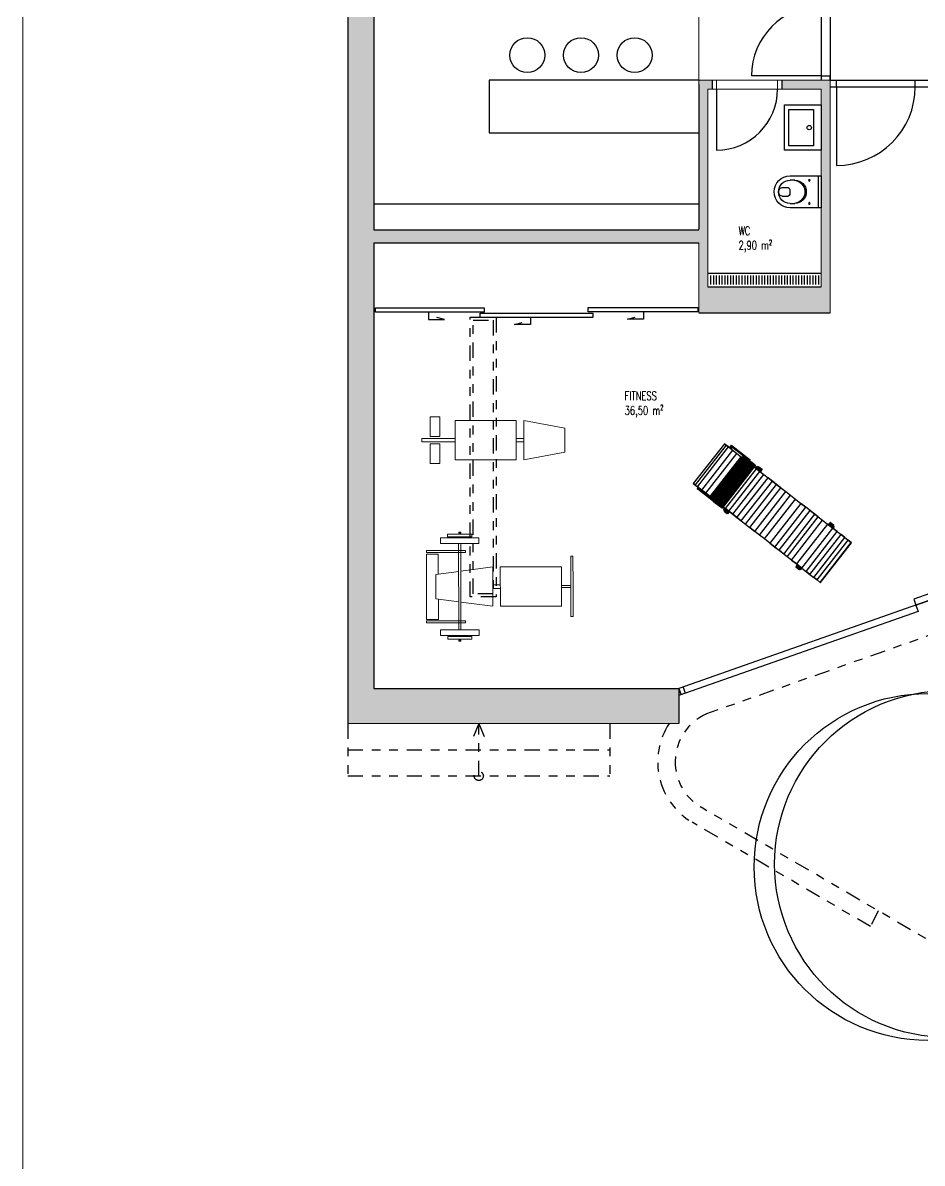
# Model space of a CAD drawing. Header units: metres. Extents: x -442 to 316, y -503 to 125.
# Drawn here: x -36.83 to -26.54, y -20.35 to -7.3 of the extents above; entities that cross this region are included whole.
import ezdxf

# ---------------------------------------------------------------- set-up
doc = ezdxf.new("R2010")
doc.units = ezdxf.units.M
doc.linetypes.add('DIVIDE', pattern=[1.25, 0.5, -0.25, 0, -0.25, 0, -0.25])
doc.linetypes.add('ČERCHOVANÁ', pattern=[25.4, 12.7, -6.35, 0, -6.35])
for name, color, linetype in [('aa_nábytek', 133, 'Continuous'), ('nove zdivo akce', 3, 'Continuous'), ('OSA', 7, 'ČERCHOVANÁ'), ('P', 5, 'Continuous'), ('popis', 6, 'Continuous'), ('SRAFA', 251, 'Continuous'), ('stávající stromy', 86, 'Continuous'), ('ZARIZOVAKY', 251, 'Continuous'), ('ZDIVO', 1, 'Continuous')]:
    doc.layers.add(name, color=color, linetype=linetype)
doc.layers.add('FLOATING-WINDOWS', color=2, linetype='Continuous', plot=False)
doc.styles.add('ROMANS', font='romans.shx', dxfattribs={"width": 0.7})

# ---------------------------------------------------------------- blocks, each defined once
blk = doc.blocks.new('WC 540 Starck 3')
at = {"linetype": 'ByBlock'}
for p, q in [((81.017, 94.399), (80.66, 94.399)), ((80.982, 94.034), (80.982, 94.399)), ((81.017, 94.034), (81.017, 94.399)), ((80.568, 94.265), (80.637, 94.265)), ((80.657, 94.188), (80.657, 94.245)), ((80.66, 94.349), (80.713, 94.349)), ((80.568, 94.168), (80.637, 94.168)), ((80.713, 94.084), (80.66, 94.084)), ((80.66, 94.034), (81.017, 94.034))]:
    blk.add_line(p, q, dxfattribs=at)
for centre in [(80.88, 94.348), (80.88, 94.084)]:
    blk.add_circle(centre, 0.0102, dxfattribs=at)
for centre, radius, start, end in [((80.66, 94.216), 0.183, 90, 270), ((80.66, 94.216), 0.133, 90, 270), ((80.621, 94.216), 0.09, 165.9057, 194.0943), ((80.568, 94.23), 0.035, 90, 165.9057), ((80.637, 94.245), 0.02, 360, 90), ((80.713, 94.216), 0.133, 270, 90), ((80.697, 94.216), 0.133, 276.5328, 83.4672), ((80.568, 94.203), 0.035, 194.0943, 270), ((80.637, 94.188), 0.02, 270, 0)]:
    blk.add_arc(centre, radius, start, end, dxfattribs=at)
blk = doc.blocks.new('křeslo-půdorys')
at = {"layer": 'P', "color": 0, "linetype": 'Continuous'}
for points in [[(-0.83, 0.42), (-0.83, -1.33), (-0.91, -1.33)], [(-0.91, 0.42), (-0.91, -1.33)], [(-0.91, 0.42), (-0.73, 0.42)], [(-0.83, 0.42), (-0.91, 0.42)], [(-0.73, 0.42), (-0.83, 0.42)], [(-0.54, -1.33), (-0.73, -1.33), (-0.73, 0.42), (-0.54, 0.42)], [(-0.73, 0.42), (-0.36, 0.42)], [(-0.69, 0.52), (-0.69, 0.42)], [(-0.66, 0.52), (-0.69, 0.52)], [(-0.69, 0.52), (-0.66, 0.52)], [(0.15, 0.52), (-0.66, 0.52)], [(-0.12, 0.49), (-0.66, 0.49), (-0.66, 0.52), (0.13, 0.52)], [(-0.66, 0.52), (-0.66, 0.42)], [(-0.12, 0.49), (-0.66, 0.49)], [(-0.61, 0.42), (-0.61, 0.48)], [(-0.36, -1.33), (-0.54, -1.33), (-0.54, 0.42), (-0.36, 0.42)], [(-0.17, -1.33), (-0.36, -1.33), (-0.36, 0.42), (-0.17, 0.42)], [(-0.36, 0.42), (-0.17, 0.42)], [(-0.12, -1.33), (-0.17, -1.33), (-0.17, 0.42), (-0.12, 0.42)], [(-0.17, 0.42), (-0.12, 0.42)], [(-0.12, -1.39), (-0.12, 0.49)], [(-0.11, -1.39), (-0.12, -1.39), (-0.12, 0.49), (-0.11, 0.49)], [(-0.11, 0.49), (-0.12, 0.49)], [(-0.1, -1.39), (-0.11, -1.39), (-0.11, 0.49), (-0.1, 0.49)], [(-0.11, 0.49), (-0.03, 0.49)], [(-0.08, -1.39), (-0.1, -1.39), (-0.1, 0.49), (-0.08, 0.49)], [(-0.06, -1.39), (-0.08, -1.39), (-0.08, 0.49), (-0.06, 0.49)], [(-0.03, -1.39), (-0.03, 0.49), (-0.06, 0.49), (-0.06, -1.39), (-0.03, -1.39)], [(0, 0.49), (-0.03, 0.49)], [(-0.03, 0.49), (0.08, 0.49)], [(0.04, -1.39), (0, -1.39), (0, 0.49), (0.04, 0.49)], [(0.08, -1.39), (0.04, -1.39), (0.04, 0.49), (0.08, 0.49)], [(0.12, -1.39), (0.08, -1.39), (0.08, 0.49), (0.12, 0.49)], [(0.16, 0.49), (0.08, 0.49)], [(0.16, -1.39), (0.12, -1.39), (0.12, 0.49), (0.16, 0.49)], [(0.15, 0.49), (0.15, 0.52), (0.13, 0.52)], [(0.13, 0.49), (0.13, 0.52)], [(0.2, -1.39), (0.2, 0.49), (0.16, 0.49), (0.16, -1.39), (0.2, -1.39)], [(0.16, 0.49), (0.2, 0.49)], [(0.31, 0.49), (0.2, 0.49)], [(0.24, 0.49), (0.2, 0.49)], [(0.28, -1.39), (0.24, -1.39), (0.24, 0.49), (0.28, 0.49)], [(0.31, -1.39), (0.28, -1.39), (0.28, 0.49), (0.31, 0.49)], [(0.34, -1.39), (0.34, 0.49), (0.31, 0.49), (0.31, -1.39), (0.34, -1.39)], [(0.31, 0.49), (0.4, 0.49)], [(0.36, 0.49), (0.34, 0.49)], [(0.38, -1.39), (0.36, -1.39), (0.36, 0.49), (0.38, 0.49)], [(0.4, -1.39), (0.38, -1.39), (0.38, 0.49), (0.4, 0.49)], [(0.4, -1.39), (0.4, -1.39), (0.4, 0.49), (0.4, 0.49)], [(0.4, 0.49), (0.4, -1.39), (0.4, 0.49)], [(0.4, 0.49), (0.4, 0.49)], [(0.4, -1.33), (0.5, -1.33), (0.5, 0.42)], [(0.5, 0.42), (0.4, 0.42)], [(0.4, 0.42), (0.5, 0.42)], [(0.68, 0.45), (0.47, 0.45), (0.47, 0.49)], [(0.68, 0.49), (0.47, 0.49)], [(0.47, 0.49), (0.68, 0.49)], [(0.47, 0.45), (0.68, 0.45)], [(0.5, 0.42), (0.65, 0.42)], [(0.65, 0.42), (0.5, 0.42)], [(0.52, 0.49), (0.52, 0.52), (0.65, 0.52)], [(0.67, 0.52), (0.52, 0.52)], [(0.52, 0.45), (0.52, 0.42)], [(0.53, 0.45), (0.53, 0.42)], [(0.53, 0.45), (0.53, 0.42)], [(0.54, 0.48), (0.54, 0.52)], [(0.54, 0.45), (0.54, 0.42)], [(0.56, 0.45), (0.56, 0.42)], [(0.58, 0.45), (0.58, 0.42)], [(0.59, 0.42), (0.59, 0.45)], [(0.61, 0.45), (0.61, 0.42)], [(0.62, 0.45), (0.62, 0.42)], [(0.62, 0.42), (0.62, 0.45)], [(0.65, 0.49), (0.65, 0.52), (0.67, 0.52)], [(0.65, 0.45), (0.65, 0.42)], [(0.65, -1.33), (0.65, 0.42), (0.82, 0.42)], [(0.65, 0.42), (0.82, 0.42)], [(0.67, 0.48), (0.67, 0.52)], [(0.67, 0.42), (0.67, 0.45)], [(0.68, 0.45), (0.68, 0.49)], [(1.01, -1.33), (0.82, -1.33), (0.82, 0.42), (1.01, 0.42)], [(0.82, -1.33), (1.01, -1.33), (1.01, 0.42)], [(0.82, 0.42), (1.01, 0.42)], [(1.2, 0.42), (1.01, 0.42)], [(1.01, 0.42), (1.2, 0.42)], [(1.2, -1.33), (1.39, -1.33), (1.39, 0.42)], [(1.2, -1.33), (1.2, 0.42), (1.39, 0.42)], [(1.39, 0.42), (1.2, 0.42)], [(1.39, 0.42), (1.79, 0.42)], [(1.58, 0.42), (1.39, 0.42)], [(1.79, -1.33), (1.58, -1.33), (1.58, 0.42), (1.79, 0.42)], [(2, -1.33), (1.79, -1.33), (1.79, 0.42), (2, 0.42)], [(1.79, 0.42), (2, 0.42)], [(2.22, -1.33), (2, -1.33), (2, 0.42), (2.22, 0.42)], [(2, 0.42), (2.22, 0.42)], [(2.46, -1.33), (2.22, -1.33), (2.22, 0.42), (2.46, 0.42)], [(2.22, 0.42), (2.46, 0.42)], [(2.68, -1.33), (2.68, 0.42), (2.46, 0.42), (2.46, -1.33), (2.68, -1.33)], [(2.46, 0.42), (2.68, 0.42)], [(3.22, 0.42), (2.68, 0.42)], [(2.86, 0.42), (2.68, 0.42)], [(3.07, -1.33), (2.86, -1.33), (2.86, 0.42), (3.07, 0.42)], [(3.22, -1.33), (3.07, -1.33), (3.07, 0.42), (3.22, 0.42)], [(3.41, -1.33), (3.22, -1.33), (3.22, 0.42), (3.41, 0.42)], [(3.22, 0.42), (3.41, 0.42)], [(3.41, -1.33), (3.41, 0.42), (3.63, 0.42)], [(3.41, 0.42), (3.63, 0.42)], [(3.86, -1.33), (3.86, 0.42), (3.63, 0.42), (3.63, -1.33), (3.86, -1.33)], [(3.63, 0.42), (3.86, 0.42)], [(3.87, 0.49), (3.66, 0.49)], [(3.66, 0.45), (3.87, 0.45), (3.87, 0.49)], [(3.66, 0.49), (3.87, 0.49)], [(3.66, 0.49), (3.66, 0.45)], [(3.66, 0.45), (3.87, 0.45)], [(3.83, 0.52), (3.67, 0.52)], [(3.67, 0.52), (3.67, 0.49)], [(3.69, 0.52), (3.67, 0.52)], [(3.67, 0.45), (3.67, 0.42)], [(3.69, 0.49), (3.69, 0.52), (3.8, 0.52)], [(3.69, 0.45), (3.69, 0.42)], [(3.72, 0.45), (3.72, 0.42)], [(3.73, 0.45), (3.73, 0.42)], [(3.74, 0.42), (3.74, 0.45)], [(3.75, 0.45), (3.75, 0.42)], [(3.77, 0.45), (3.77, 0.42)], [(3.79, 0.42), (3.79, 0.45)], [(3.83, 0.52), (3.8, 0.52)], [(3.8, 0.48), (3.8, 0.52)], [(3.8, 0.45), (3.8, 0.42)], [(3.81, 0.45), (3.81, 0.42)], [(3.81, 0.42), (3.81, 0.45)], [(3.83, 0.48), (3.83, 0.52)], [(3.83, 0.42), (3.83, 0.45)], [(3.86, -1.33), (4.22, -1.33), (4.22, 0.42)], [(3.86, 0.42), (4.22, 0.42)], [(4.05, 0.42), (3.86, 0.42)], [(4.22, -1.33), (4.05, -1.33), (4.05, 0.42), (4.22, 0.42)], [(4.22, -1.33), (4.53, -1.33), (4.53, 0.42)], [(4.22, 0.42), (4.53, 0.42)], [(4.39, 0.42), (4.22, 0.42)], [(4.53, -1.33), (4.39, -1.33), (4.39, 0.42), (4.53, 0.42)], [(4.53, 0.42), (4.67, 0.42)], [(4.67, 0.42), (4.53, 0.42)], [(4.67, -1.33), (4.67, 0.42), (4.68, 0.42)], [(4.67, 0.42), (4.68, 0.42)], [(4.68, -1.33), (4.68, 0.42)], [(-0.91, -1.33), (-0.73, -1.33)], [(-0.83, -1.33), (-0.73, -1.33)], [(-0.73, -1.33), (-0.36, -1.33)], [(-0.69, -1.33), (-0.69, -1.39)], [(-0.69, -1.39), (-0.66, -1.39)], [(-0.66, -1.39), (-0.69, -1.39)], [(-0.66, -1.33), (-0.66, -1.39)], [(-0.66, -1.36), (-0.12, -1.36)], [(-0.12, -1.39), (-0.66, -1.39), (-0.66, -1.36), (-0.12, -1.36)], [(-0.12, -1.39), (-0.66, -1.39)], [(-0.61, -1.36), (-0.61, -1.33)], [(-0.17, -1.33), (-0.36, -1.33)], [(-0.12, -1.33), (-0.17, -1.33)], [(-0.12, -1.39), (-0.11, -1.39)], [(-0.03, -1.39), (-0.11, -1.39)], [(0.04, -1.39), (-0.03, -1.39)], [(-0.03, -1.39), (0, -1.39)], [(0.04, -1.39), (0.16, -1.39)], [(0.2, -1.39), (0.16, -1.39)], [(0.2, -1.39), (0.24, -1.39)], [(0.2, -1.39), (0.28, -1.39)], [(0.28, -1.39), (0.31, -1.39)], [(0.4, -1.39), (0.31, -1.39)], [(0.34, -1.39), (0.36, -1.39)], [(0.4, -1.33), (0.5, -1.33)], [(0.4, -1.39), (0.4, -1.39)], [(0.68, -1.36), (0.47, -1.36)], [(0.68, -1.39), (0.47, -1.39), (0.47, -1.36)], [(0.47, -1.36), (0.68, -1.36)], [(0.47, -1.39), (0.68, -1.39)], [(0.65, -1.33), (0.5, -1.33)], [(0.5, -1.33), (0.65, -1.33)], [(0.52, -1.33), (0.52, -1.36)], [(0.54, -1.39), (0.54, -1.43), (0.52, -1.43), (0.52, -1.39)], [(0.52, -1.43), (0.65, -1.43)], [(0.53, -1.33), (0.53, -1.36)], [(0.53, -1.33), (0.53, -1.36)], [(0.54, -1.33), (0.54, -1.36)], [(0.54, -1.43), (0.65, -1.43)], [(0.56, -1.33), (0.56, -1.36)], [(0.58, -1.33), (0.58, -1.36)], [(0.59, -1.36), (0.59, -1.33)], [(0.61, -1.33), (0.61, -1.36)], [(0.62, -1.33), (0.62, -1.36)], [(0.62, -1.36), (0.62, -1.33)], [(0.82, -1.33), (0.65, -1.33), (0.82, -1.33)], [(0.65, -1.33), (0.65, -1.36)], [(0.67, -1.39), (0.67, -1.43), (0.65, -1.43), (0.65, -1.39)], [(0.67, -1.43), (0.65, -1.43)], [(0.67, -1.36), (0.67, -1.33)], [(0.68, -1.39), (0.68, -1.36)], [(1.01, -1.33), (1.2, -1.33)], [(1.2, -1.33), (1.01, -1.33)], [(1.2, -1.33), (1.39, -1.33)], [(1.39, -1.33), (1.79, -1.33)], [(1.39, -1.33), (1.58, -1.33)], [(2, -1.33), (1.79, -1.33)], [(2.22, -1.33), (2, -1.33)], [(2.46, -1.33), (2.22, -1.33)], [(2.68, -1.33), (2.46, -1.33)], [(3.22, -1.33), (2.68, -1.33)], [(2.68, -1.33), (2.86, -1.33)], [(3.41, -1.33), (3.22, -1.33)], [(3.63, -1.33), (3.41, -1.33), (3.63, -1.33)], [(3.86, -1.33), (3.63, -1.33)], [(3.87, -1.36), (3.66, -1.36)], [(3.66, -1.39), (3.87, -1.39), (3.87, -1.36)], [(3.66, -1.36), (3.87, -1.36)], [(3.66, -1.36), (3.66, -1.39)], [(3.66, -1.39), (3.87, -1.39)], [(3.67, -1.33), (3.67, -1.36)], [(3.67, -1.39), (3.67, -1.43)], [(3.67, -1.43), (3.8, -1.43)], [(3.67, -1.43), (3.69, -1.43)], [(3.69, -1.33), (3.69, -1.36)], [(3.8, -1.39), (3.8, -1.43), (3.69, -1.43), (3.69, -1.39)], [(3.72, -1.33), (3.72, -1.36)], [(3.73, -1.33), (3.73, -1.36)], [(3.74, -1.36), (3.74, -1.33)], [(3.75, -1.33), (3.75, -1.36)], [(3.77, -1.33), (3.77, -1.36)], [(3.79, -1.36), (3.79, -1.33)], [(3.8, -1.33), (3.8, -1.36)], [(3.8, -1.43), (3.83, -1.43)], [(3.83, -1.43), (3.8, -1.43)], [(3.81, -1.33), (3.81, -1.36)], [(3.81, -1.36), (3.81, -1.33)], [(3.83, -1.36), (3.83, -1.33)], [(3.83, -1.43), (3.83, -1.39)], [(3.86, -1.33), (4.05, -1.33)], [(4.22, -1.33), (4.39, -1.33)], [(4.67, -1.33), (4.53, -1.33)], [(4.53, -1.33), (4.67, -1.33)], [(4.68, -1.33), (4.67, -1.33), (4.68, -1.33)]]:
    blk.add_lwpolyline(points, dxfattribs=at)

msp = doc.modelspace()

# ---------------------------------------------------------------- hatches: boundary and pattern name
at = {"layer": 'SRAFA', "linetype": 'Continuous', "lineweight": 0}
msp.add_hatch(color=256, dxfattribs=at).paths.add_polyline_path([(-29.321384, -15.315777), (-29.321384, -14.915777), (-32.81234, -14.915777), (-32.81234, -9.815777), (-29.09234, -9.815777), (-29.09234, -10.615777), (-27.59234, -10.615777), (-27.59234, -10.315777), (-27.59234, -7.953189), (-28.14234, -7.953189), (-28.14234, -8.053189), (-27.69234, -8.053189), (-27.69234, -10.315777), (-28.99234, -10.315777), (-28.99234, -8.053189), (-28.94234, -8.053189), (-28.94234, -7.953189), (-29.09234, -7.953189), (-29.09234, -9.665777), (-32.81234, -9.665777), (-32.81234, -3.935777), (-31.70234, -3.935777), (-31.70234, -3.635777), (-31.70234, -0.955777), (-32.00234, -0.955777), (-32.00234, -3.635777), (-33.11234, -3.635777), (-33.11234, -15.315777)])

# ---------------------------------------------------------------- linework, layer by layer
at = {"layer": 'aa_nábytek', "color": 133, "linetype": 'Continuous', "lineweight": 0}
for p, q in [((-31.883903, -12.2977), (-31.883903, -11.8477)), ((-31.883903, -11.8477), (-31.183903, -11.8477)), ((-31.183903, -11.8477), (-31.183903, -12.2977)), ((-31.097194, -12.2977), (-31.097194, -11.8477)), ((-31.097194, -11.8477), (-30.628799, -11.93477)), ((-30.628799, -11.93477), (-30.628799, -12.210629)), ((-31.883903, -12.0527), (-32.265033, -12.0527)), ((-32.265033, -12.0927), (-32.265033, -12.0527)), ((-31.883903, -12.0927), (-32.265033, -12.0927)), ((-31.183903, -12.0527), (-31.097194, -12.0527)), ((-31.183903, -12.0927), (-31.097194, -12.0927)), ((-31.097194, -12.2977), (-30.628799, -12.210629)), ((-31.183903, -12.2977), (-31.883903, -12.2977)), ((-31.841302, -14.243998), (-31.842787, -13.254049)), ((-31.816302, -14.24396), (-31.817787, -13.254012)), ((-30.534363, -13.401848), (-30.559363, -13.401886)), ((-30.558845, -13.747099), (-30.559363, -13.401886)), ((-30.533845, -13.747061), (-30.534363, -13.401848)), ((-31.452395, -13.523439), (-31.817308, -13.572782)), ((-31.452395, -13.523439), (-31.45172, -13.973438)), ((-31.365686, -13.523309), (-30.665687, -13.522259)), ((-31.365011, -13.973308), (-31.365686, -13.523309)), ((-30.665687, -13.522259), (-30.665012, -13.972258)), ((-31.842303, -13.576162), (-32.10354, -13.611486)), ((-32.103126, -13.887345), (-32.10354, -13.611486)), ((-31.365378, -13.728309), (-31.452087, -13.728439)), ((-31.365318, -13.768308), (-31.452027, -13.768439)), ((-30.665368, -13.734759), (-30.558864, -13.734599)), ((-30.66533, -13.759759), (-30.558826, -13.759599)), ((-30.558845, -13.747099), (-30.558327, -14.092312)), ((-30.533845, -13.747061), (-30.533327, -14.092274)), ((-31.841785, -13.921885), (-32.103126, -13.887345)), ((-31.45172, -13.973438), (-31.81678, -13.92519)), ((-30.665012, -13.972258), (-31.365011, -13.973308)), ((-30.533327, -14.092274), (-30.558327, -14.092312))]:
    msp.add_line(p, q, dxfattribs=at)
for points in [[(-32.169805, -11.806169), (-32.05748, -11.806169), (-32.05748, -12.030738), (-32.169805, -12.030738)], [(-32.169805, -12.340066), (-32.05748, -12.340066), (-32.05748, -12.115497), (-32.169805, -12.115497)], [(-31.691781, -13.147851), (-31.96911, -13.148267), (-31.969065, -13.177713), (-31.691737, -13.177297)], [(-31.81796, -13.138283), (-31.842021, -13.138319), (-31.842043, -13.123872), (-31.817982, -13.123836)], [(-31.610313, -13.190749), (-32.050448, -13.191409), (-32.050354, -13.254361), (-31.610219, -13.2537)], [(-31.765562, -13.333763), (-32.211571, -13.334432), (-32.211534, -13.358985), (-31.765525, -13.358316)], [(-31.764317, -14.164053), (-32.210326, -14.164722), (-32.210363, -14.140168), (-31.764354, -14.139499)], [(-31.60864, -14.3066), (-32.048775, -14.307261), (-32.048869, -14.244309), (-31.608734, -14.243649)], [(-31.689979, -14.349742), (-31.967307, -14.350158), (-31.967351, -14.320713), (-31.690023, -14.320297)], [(-31.816128, -14.359689), (-31.840189, -14.359725), (-31.840168, -14.374172), (-31.816106, -14.374136)]]:
    msp.add_lwpolyline(points, close=True, dxfattribs=at)
msp.add_lwpolyline([(-32.074753, -13.891094), (-32.074401, -14.125709), (-32.210443, -14.125913), (-32.211566, -13.377103), (-32.075525, -13.376899), (-32.075178, -13.607651)], dxfattribs=at)
at = {"layer": 'FLOATING-WINDOWS', "linetype": 'Continuous', "lineweight": 0}
for points in [[(-36.830295, 7.929393), (92.34374, 7.929393), (92.34374, -29.056503), (-36.830295, -29.056503)], [(-27.69234, -8.053189), (-28.99234, -8.053189), (-28.99234, -10.315777), (-27.69234, -10.315777)]]:
    msp.add_lwpolyline(points, close=True, dxfattribs=at)
at = {"layer": 'FLOATING-WINDOWS', "linetype": 'Continuous', "lineweight": 0, "flags": 128}
for points in [[(-31.70234, -1.180777), (-29.09234, -1.180777), (-29.09234, -2.925403), (-29.09234, -3.635777), (-29.09234, -9.665777), (-32.81234, -9.665777), (-32.81234, -3.935777), (-31.70234, -3.935777)], [(-27.59234, -5.960777), (-26.39234, -5.960777), (-26.39234, -6.135777), (-26.282758, -6.806481), (-26.184066, -6.790357), (-26.071194, -7.481197), (-26.169885, -7.497321), (-26.095404, -7.953189), (-27.59234, -7.953189)], [(-28.99234, -6.135777), (-27.69234, -6.135777), (-27.69234, -6.803189), (-27.69234, -7.953189), (-28.19234, -7.953189), (-28.89234, -7.953189), (-29.09234, -7.953189), (-29.09234, -6.803189), (-28.99234, -6.803189)], [(-32.81234, -9.815777), (-32.81234, -14.915777), (-29.321384, -14.915777), (-25.195187, -13.463003), (-25.660379, -10.615777), (-26.08826, -8.028189), (-27.59234, -8.028189), (-27.59234, -10.615777), (-29.09234, -10.615777), (-29.09234, -9.815777)]]:
    msp.add_lwpolyline(points, close=True, dxfattribs=at)
at = {"layer": 'nove zdivo akce', "linetype": 'Continuous'}
for p, q in [((-27.69234, -6.803189), (-27.69234, -7.953189)), ((-27.59234, -6.803189), (-27.59234, -7.953189)), ((-28.94234, -7.953189), (-28.94234, -8.053189)), ((-27.69234, -7.903189), (-28.49234, -7.903189)), ((-28.14234, -7.953189), (-28.14234, -8.053189)), ((-27.69234, -7.903189), (-27.59234, -7.903189)), ((-27.59234, -7.953189), (-27.59234, -7.903189)), ((-27.59234, -7.953189), (-26.095404, -7.953189)), ((-27.51734, -8.028189), (-27.51734, -7.953189)), ((-26.61734, -8.028189), (-26.61734, -7.953189)), ((-28.89234, -8.053189), (-28.89234, -8.753189)), ((-27.59234, -8.028189), (-26.08315, -8.028189)), ((-27.51734, -8.028189), (-27.51734, -8.928189)), ((-25.071379, -13.419413), (-29.321384, -14.915777)), ((-26.610052, -13.961157), (-26.585185, -14.031785)), ((-26.585185, -14.031785), (-29.321384, -14.99516)), ((-29.321384, -14.915777), (-29.296517, -14.986405)), ((-29.274222, -14.899172), (-29.249355, -14.9698))]:
    msp.add_line(p, q, dxfattribs=at)
at = {"layer": 'nove zdivo akce', "linetype": 'DIVIDE', "ltscale": 0.35}
for p, q in [((-25.056224, -13.814077), (-28.964113, -15.189987)), ((-33.11234, -15.315777), (-33.11234, -15.915777)), ((-31.61234, -15.315777), (-31.672702, -15.464536)), ((-31.61234, -15.915777), (-31.61234, -15.315777)), ((-31.61234, -15.315777), (-31.551979, -15.464536)), ((-30.11234, -15.315777), (-30.11234, -15.915777)), ((-33.11234, -15.615777), (-30.11234, -15.615777)), ((-33.11234, -15.915777), (-30.11234, -15.915777)), ((-23.757127, -19.380499), (-29.067813, -16.273828)), ((-27.128753, -17.639856), (-29.168799, -16.446459)), ((-27.040623, -17.459703), (-27.128509, -17.639358))]:
    msp.add_line(p, q, dxfattribs=at)
for points in [[(-31.41234, -13.865777), (-31.71234, -13.865777), (-31.71234, -10.665777), (-31.41234, -10.665777)], [(-31.44734, -13.830777), (-31.67734, -13.830777), (-31.67734, -10.700777), (-31.44734, -10.700777)]]:
    msp.add_lwpolyline(points, close=True, dxfattribs=at)
at = {"layer": 'nove zdivo akce', "linetype": 'Continuous'}
msp.add_lwpolyline([(-26.610052, -13.961157), (-25.195187, -13.463003), (-25.220054, -13.392375), (-26.634919, -13.890528)], close=True, dxfattribs=at)
at = {"layer": 'nove zdivo akce', "linetype": 'DIVIDE', "ltscale": 0.35}
msp.add_circle((-31.61234, -15.915777), 0.052275, dxfattribs=at)
at = {"layer": 'nove zdivo akce', "linetype": 'Continuous'}
for centre, radius, start, end in [((-27.69234, -7.903189), 0.8, 90, 180), ((-28.89234, -8.053189), 0.7, 270, 360), ((-27.51734, -8.028189), 0.9, 270, 360)]:
    msp.add_arc(centre, radius, start, end, dxfattribs=at)
at = {"layer": 'nove zdivo akce', "linetype": 'DIVIDE', "ltscale": 0.35}
for radius, start in [(0.6, 109.3964151), (0.8, 146.6195774)]:
    msp.add_arc((-28.764852, -15.755933), radius, start, 239.67301, dxfattribs=at)
at = {"layer": 'OSA', "linetype": 'Continuous'}
for points in [[(-27.69234, -8.236067), (-27.69234, -8.753681), (-28.113409, -8.753681), (-28.113409, -8.236067)], [(-27.781843, -8.286067), (-27.781843, -8.703681), (-28.063409, -8.703681), (-28.063409, -8.286067)]]:
    msp.add_lwpolyline(points, close=True, dxfattribs=at)
msp.add_circle((-27.830857, -8.494874), 0.025266, dxfattribs=at)
at = {"layer": 'SRAFA', "linetype": 'Continuous'}
for p, q in [((-27.69234, -10.165777), (-28.99234, -10.165777)), ((-28.95916, -10.18967), (-28.95916, -10.28967)), ((-28.926681, -10.18967), (-28.926681, -10.28967)), ((-28.894202, -10.18967), (-28.894202, -10.28967)), ((-28.861723, -10.18967), (-28.861723, -10.28967)), ((-28.829245, -10.18967), (-28.829245, -10.28967)), ((-28.796766, -10.18967), (-28.796766, -10.28967)), ((-28.764287, -10.18967), (-28.764287, -10.28967)), ((-28.731808, -10.18967), (-28.731808, -10.28967)), ((-28.699329, -10.18967), (-28.699329, -10.28967)), ((-28.666851, -10.18967), (-28.666851, -10.28967)), ((-28.634372, -10.18967), (-28.634372, -10.28967)), ((-28.601893, -10.18967), (-28.601893, -10.28967)), ((-28.569414, -10.18967), (-28.569414, -10.28967)), ((-28.536936, -10.18967), (-28.536936, -10.28967)), ((-28.504457, -10.18967), (-28.504457, -10.28967)), ((-28.471978, -10.18967), (-28.471978, -10.28967)), ((-28.439499, -10.18967), (-28.439499, -10.28967)), ((-28.407021, -10.18967), (-28.407021, -10.28967)), ((-28.374542, -10.18967), (-28.374542, -10.28967)), ((-28.342063, -10.18967), (-28.342063, -10.28967)), ((-28.309584, -10.18967), (-28.309584, -10.28967)), ((-28.277105, -10.18967), (-28.277105, -10.28967)), ((-28.244627, -10.18967), (-28.244627, -10.28967)), ((-28.212148, -10.18967), (-28.212148, -10.28967)), ((-28.179669, -10.18967), (-28.179669, -10.28967)), ((-28.14719, -10.18967), (-28.14719, -10.28967)), ((-28.114712, -10.18967), (-28.114712, -10.28967)), ((-28.082233, -10.18967), (-28.082233, -10.28967)), ((-28.049754, -10.18967), (-28.049754, -10.28967)), ((-28.017275, -10.18967), (-28.017275, -10.28967)), ((-27.984797, -10.18967), (-27.984797, -10.28967)), ((-27.952318, -10.18967), (-27.952318, -10.28967)), ((-27.919839, -10.18967), (-27.919839, -10.28967)), ((-27.88736, -10.18967), (-27.88736, -10.28967)), ((-27.854881, -10.18967), (-27.854881, -10.28967)), ((-27.822403, -10.18967), (-27.822403, -10.28967)), ((-27.789924, -10.18967), (-27.789924, -10.28967)), ((-27.757445, -10.18967), (-27.757445, -10.28967)), ((-27.724966, -10.18967), (-27.724966, -10.28967))]:
    msp.add_line(p, q, dxfattribs=at)
at = {"layer": 'stávající stromy', "linetype": 'Continuous'}
for centre in [(-26.475356, -16.95714), (-26.241949, -16.923781)]:
    msp.add_circle(centre, 1.985167, dxfattribs=at)
at = {"layer": 'ZARIZOVAKY', "linetype": 'Continuous'}
for p, q in [((-29.09234, -7.953189), (-31.49234, -7.953189)), ((-31.49234, -7.953189), (-31.49234, -8.553189)), ((-29.09234, -8.003189), (-29.09234, -9.653189)), ((-31.49234, -8.553189), (-29.09234, -8.553189)), ((-32.81234, -9.365777), (-29.09234, -9.365777)), ((-32.187934, -10.608013), (-32.187934, -10.690371)), ((-32.187934, -10.690371), (-32.00293, -10.690371)), ((-32.00293, -10.690371), (-32.091043, -10.66772)), ((-31.018663, -10.666877), (-31.018663, -10.749235)), ((-29.910483, -10.686902), (-29.82237, -10.664252)), ((-29.725479, -10.686902), (-29.910483, -10.686902)), ((-29.725479, -10.604544), (-29.725479, -10.686902)), ((-31.203668, -10.749235), (-31.115554, -10.726584)), ((-31.018663, -10.749235), (-31.203668, -10.749235))]:
    msp.add_line(p, q, dxfattribs=at)
for points in [[(-31.54921, -10.608013), (-32.792934, -10.608013), (-32.792934, -10.559371), (-31.54921, -10.559371)], [(-29.106354, -10.604544), (-30.359165, -10.604544), (-30.359165, -10.555902), (-29.106354, -10.555902)], [(-30.307416, -10.666877), (-31.597049, -10.666877), (-31.597049, -10.618235), (-30.307416, -10.618235)]]:
    msp.add_lwpolyline(points, close=True, dxfattribs=at)
for centre in [(-31.057565, -7.665822), (-30.443274, -7.665822), (-29.828984, -7.665822)]:
    msp.add_circle(centre, 0.2, dxfattribs=at)
at = {"layer": 'ZDIVO', "linetype": 'ByBlock'}
for p, q in [((-33.11234, -3.635777), (-33.11234, -15.315777)), ((-32.81234, -3.935777), (-32.81234, -9.665777)), ((-32.81234, -9.665777), (-29.09234, -9.665777)), ((-32.81234, -9.815777), (-32.81234, -14.915777)), ((-32.81234, -9.815777), (-29.09234, -9.815777)), ((-28.99234, -10.315777), (-27.69234, -10.315777)), ((-29.09234, -10.615777), (-27.59234, -10.615777)), ((-32.81234, -14.915777), (-29.321384, -14.915777)), ((-29.321384, -14.915777), (-29.321384, -15.315777))]:
    msp.add_line(p, q, dxfattribs=at)
at = {"layer": 'ZDIVO', "linetype": 'Continuous', "lineweight": 0}
for p, q in [((-29.09234, -7.953189), (-29.09234, -9.665777)), ((-28.89234, -7.953189), (-29.09234, -7.953189)), ((-28.89234, -7.953189), (-28.89234, -8.053189)), ((-27.59234, -7.953189), (-28.19234, -7.953189)), ((-28.19234, -7.953189), (-28.19234, -8.053189)), ((-27.59234, -10.315777), (-27.59234, -7.953189)), ((-28.99234, -8.053189), (-28.99234, -10.315777)), ((-28.89234, -8.053189), (-28.99234, -8.053189)), ((-27.69234, -8.053189), (-28.19234, -8.053189)), ((-27.69234, -10.315777), (-27.69234, -8.053189)), ((-29.09234, -9.815777), (-29.09234, -10.615777)), ((-27.59234, -10.615777), (-27.59234, -10.315777)), ((-33.11234, -15.315777), (-29.321384, -15.315777))]:
    msp.add_line(p, q, dxfattribs=at)

# ---------------------------------------------------------------- block references
at = {"linetype": 'Continuous', "xscale": -1, "rotation": 180}
msp.add_blockref('WC 540 Starck 3', (-108.709802, 84.985696), dxfattribs=at)
at = {"layer": 'aa_nábytek', "color": 133, "linetype": 'Continuous', "lineweight": 0, "xscale": 0.330000000000055, "yscale": 0.3300000000000232, "zscale": 0.33, "rotation": 322.0642278752887}
msp.add_blockref('křeslo-půdorys', (-28.650361, -12.406733), dxfattribs=at)

# ---------------------------------------------------------------- texts
at = {"layer": 'popis', "linetype": 'Continuous', "char_height": 0.1, "width": 3.41806532, "attachment_point": 1, "style": 'ROMANS'}
for s, insert in [('WC\\P2,90 m²', (-28.639148, -9.625379)), ('FITNESS\\P36,50 m²', (-29.943342, -11.515347))]:
    msp.add_mtext(s, dxfattribs=dict(at, insert=insert))

doc.saveas('drawing.dxf')
